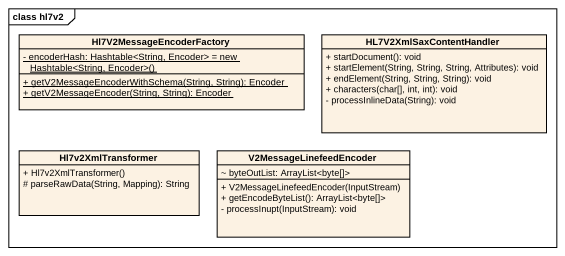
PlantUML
@startuml
mainframe class hl7v2
hide circle
hide empty members
skinparam classAttributeIconSize 0
class Hl7V2MessageEncoderFactory {
  {static} {field} - encoderHash: Hashtable<String, Encoder> = new Hashtable<String, Encoder>()
  {static} + getV2MessageEncoderWithSchema(String, String): Encoder
  {static} + getV2MessageEncoder(String, String): Encoder
}
class HL7V2XmlSaxContentHandler {
  + startDocument(): void
  + startElement(String, String, String, Attributes): void
  + endElement(String, String, String): void
  + characters(char[], int, int): void
  - processInlineData(String): void
}
class Hl7v2XmlTransformer {
  + Hl7v2XmlTransformer()
  # parseRawData(String, Mapping): String
}
class V2MessageLinefeedEncoder {
  ~ byteOutList: ArrayList<byte[]>
  + V2MessageLinefeedEncoder(InputStream)
  + getEncodeByteList(): ArrayList<byte[]>
  - processInupt(InputStream): void
}
@enduml
